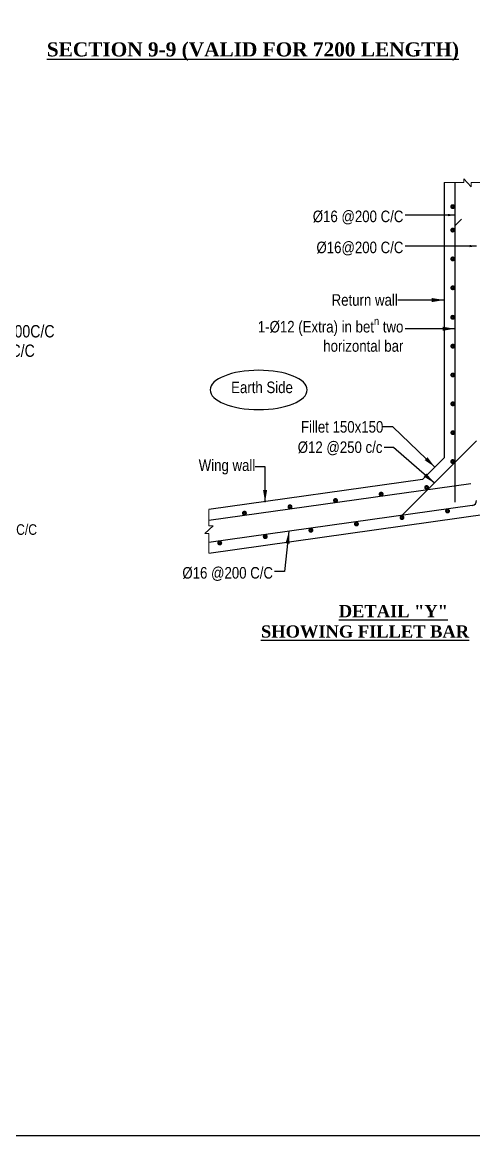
# Model space of a CAD drawing. Extents: x -119161 to 3778985, y -718511 to -30958.
# Drawn here: x 3165520 to 3170644, y -269109 to -256466 of the extents above; entities that cross this region are included whole.
import ezdxf

# ---------------------------------------------------------------- set-up
doc = ezdxf.new("R2010")
doc.units = 0
doc.header["$MEASUREMENT"] = 0
doc.layers.add('Dim', color=7, linetype='CONTINUOUS', lineweight=9)
doc.layers.add('ROD', color=1, linetype='CONTINUOUS', lineweight=30)
for name, color, linetype in [('LINE', 7, 'CONTINUOUS'), ('REINF.', 1, 'CONTINUOUS'), ('TXT', 7, 'CONTINUOUS')]:
    doc.layers.add(name, color=color, linetype=linetype)
doc.styles.add('ARIAL', font='ARIALN.TTF')
doc.styles.add('DIM', font='isocp3.shx')
doc.styles.get("Standard").update_dxf_attribs({"font": 'times.ttf', "height": 250})
doc.dimstyles.new('dim_60', dxfattribs={"dimtxt": 120, "dimasz": 120, "dimexe": 60, "dimexo": 60, "dimgap": 50, "dimtad": 1, "dimdec": 0, "dimzin": 0, "dimdsep": 46, "dimtxsty": 'DIM', "dimcen": 0.09, "dimclrd": 5, "dimclre": 5, "dimclrt": 7, "dimadec": 0, "dimazin": 0, "dimtfac": 1, "dimtdec": 0, "dimtmove": 0, "dimatfit": 3, "dimfxl": 1, "dimtolj": 1, "dimtzin": 0, "dimarcsym": 0})
doc.dimstyles.new('dim_70', dxfattribs={"dimtxt": 140, "dimasz": 140, "dimexe": 70, "dimexo": 40, "dimgap": 50, "dimtad": 1, "dimdec": 0, "dimzin": 0, "dimdsep": 46, "dimtxsty": 'ARIAL', "dimcen": 0.09, "dimclrd": 5, "dimclre": 5, "dimclrt": 7, "dimadec": 0, "dimazin": 0, "dimtfac": 1, "dimtdec": 0, "dimtmove": 0, "dimatfit": 3, "dimfxl": 1, "dimtolj": 1, "dimtzin": 0, "dimarcsym": 0})

msp = doc.modelspace()

# ---------------------------------------------------------------- linework, layer by layer
at = {"layer": 'Dim', "ltscale": 50}
msp.add_line((3170062.5, -261659.1, 0), (3170062.5, -261659.1, 0), dxfattribs=at)
at = {"layer": 'Dim', "lineweight": 15, "elevation": 0}
for points in [[(3170799.6, -258284.4), (3170615.1, -258284.4), (3170615.1, -258334.5), (3170530.3, -258242.3), (3170530.3, -258284.4), (3170308.2, -258284.4)], [(3167635.6, -262000.2), (3167635.6, -262184.7), (3167685.7, -262184.7), (3167593.6, -262269.5), (3167635.6, -262269.5), (3167635.6, -262491.6)]]:
    msp.add_lwpolyline(points, dxfattribs=at)
at = {"layer": 'LINE'}
for p, q in [((3170308.2, -258284.4, 0), (3170308.2, -261413.4, 0)), ((3170308.2, -261413.4, 0), (3170062.5, -261659.1, 0)), ((3170062.5, -261659.1, 0), (3167635.6, -262000.2, 0)), ((3170799.6, -262051.8, 0), (3167635.6, -262496.4, 0))]:
    msp.add_line(p, q, dxfattribs=at)
msp.add_lwpolyline([(3179789.1, -269108.9), (3150936.7, -269108.9), (3150936.7, -248706.2), (3179789.1, -248706.2)], close=True, dxfattribs=at)
at = {"layer": 'LINE', "extrusion": (0, 0, -1)}
msp.add_ellipse((3168203, -260640.7), major_axis=(-551.1, 0), ratio=0.4051249, dxfattribs=at)
at = {"layer": 'REINF.'}
for p, q in [((3170431.1, -258284.4, 0), (3170431.1, -261913.3, 0)), ((3170676.8, -261218.6, 0), (3169831.7, -262063.8, 0)), ((3170611.3, -261706.1, 0), (3167635.6, -262124.3, 0)), ((3170627.4, -261951.9, 0), (3167635.6, -262372.4, 0))]:
    msp.add_line(p, q, dxfattribs=at)
at = {"layer": 'REINF.', "elevation": 0}
msp.add_lwpolyline([(3170504.5, -258702.4), (3170431.1, -258775.8)], dxfattribs=at)
at = {"layer": 'REINF.'}
msp.add_arc((3170619.5, -261895.1, 0), 57.3, 278, 0, dxfattribs=at)
at = {"layer": 'ROD', "const_width": 30.2, "elevation": 0}
for points in [[(3170417.5, -258555.2, -1), (3170393, -258563.7, -1)], [(3170417.9, -258821.2, -1), (3170393.4, -258829.7, -1)], [(3170418.3, -259148.8, -1), (3170393.8, -259157.3, -1)], [(3170418.7, -259476.4, -1), (3170394.2, -259484.9, -1)], [(3170417.9, -259811.6, -1), (3170393.4, -259820.1, -1)], [(3170418.3, -260139.2, -1), (3170393.8, -260147.7, -1)], [(3170418.7, -260466.8, -1), (3170394.2, -260475.3, -1)], [(3170419.1, -260794.4, -1), (3170394.6, -260802.9, -1)], [(3170419.5, -261122, -1), (3170395, -261130.5, -1)], [(3170418, -261449.6, -1), (3170393.5, -261458.1, -1)], [(3169604.9, -261819.4, -1), (3169580.4, -261827.9, -1)], [(3170121.8, -261744.2, -1), (3170097.3, -261752.6, -1)], [(3168570.6, -261963.4, -1), (3168546.1, -261971.8, -1)], [(3169087.8, -261891.4, -1), (3169063.2, -261899.9, -1)], [(3168053.4, -262035.3, -1), (3168028.9, -262043.8, -1)], [(3169841.6, -262085.5, -1), (3169817.1, -262093.9, -1)], [(3170358.5, -262011.2, -1), (3170334, -262019.7, -1)], [(3168807.5, -262230.2, -1), (3168783, -262238.7, -1)], [(3169324.7, -262158.3, -1), (3169300.2, -262166.7, -1)], [(3168290.4, -262302.2, -1), (3168265.8, -262310.7, -1)], [(3167773.2, -262374.2, -1), (3167748.6, -262382.6, -1)]]:
    msp.add_lwpolyline(points, format="xyb", close=True, dxfattribs=at)

# ---------------------------------------------------------------- texts
at = {"layer": 'TXT', "color": 0, "attachment_point": 4}
for s, insert, char_height, width in [('{\\fTimes New Roman|b1|i0|c0|p18;\\H1.333x;\\L\\C6;SECTION 9-9 (VALID FOR 7200 LENGTH)\\fArial|b0|i0|c0|p34; \\P\\A1;\\fArial Narrow|b0|i0|c0|p34;\\H0.625x;\\l\\C0; \\A0;\\fTimes New Roman|b1|i0|c0|p18;\\L\\C6; }', (3165798.4, -256903), 120, 4921.779), ('\\pi2209;{\\fTimes New Roman|b1|i0|c0|p18;\\L\\C6;DETAIL "Y" \\P\\pi1326;SHOWING FILLET BAR}', (3166903.3, -263269.5, 0), 138.6, 3975.504)]:
    msp.add_mtext(s, dxfattribs=dict(at, insert=insert, char_height=char_height, width=width))
at = {"layer": 'TXT', "color": 0, "attachment_point": 6, "style": 'ARIAL'}
for s, insert, char_height in [('%%C16 @200 C/C', (3169845.4, -258683.2, 0), 131.04), ('%%C16@200 C/C', (3169845.4, -259035.5, 0), 131.04), ('Return wall', (3169781.8, -259620, 0), 131.04), ('%%C25@150/300C/C', (3165886.4, -259988.6), 140), ('\\A1;1-%%C12 (Extra) in bet{\\H0.7x;\\Sn^ ;} two\\P horizontal bar', (3169845.4, -260010.9, 0), 131.04), ('%%C1{\\fArial|b0|i0|c0|p34;6}@{\\fArial|b0|i0|c0|p34;200} C/C', (3165662.3, -260209.2), 140), ('Earth Side', (3168591.5, -260612.3, 0), 131.04), ('Fillet 150x150', (3169617.7, -261061, 0), 131.04), ('%%C12 @250 c/c', (3169608, -261304.1, 0), 131.04), ('Wing wall', (3168164.5, -261515.3, 0), 131.04), ('%%C16@200 C/C', (3165687.3, -262238.1), 120), ('%%C16 @200 C/C', (3168365.5, -262730.6, 0), 131.04)]:
    msp.add_mtext(s, dxfattribs=dict(at, insert=insert, char_height=char_height))

# ---------------------------------------------------------------- leaders
at = {"layer": 'Dim', "ltscale": 50}
for points in [[(3170431.1, -258655, 0), (3169864.1, -258655, 0)], [(3170676.8, -259007.3, 0), (3169864.1, -259007.3, 0)]]:
    msp.add_leader(points, dimstyle='dim_60', override={"dimasz": 80, "dimgap": 50, "dimtad": 0}, dxfattribs=at)
for points in [[(3170308.2, -259620, 0), (3169781.8, -259620, 0)], [(3170431.1, -259945.9, 0), (3169864.1, -259945.9, 0)], [(3170203.8, -261517.8, 0), (3169725.8, -261061, 0), (3169603.3, -261061, 0)], [(3170197.2, -261698.2, 0), (3169732.1, -261294.6, 0), (3169625.6, -261294.6, 0)], [(3168275.8, -261915.4, 0), (3168275.4, -261515.3, 0), (3168164.5, -261515.3, 0)], [(3168546.9, -262244.3, 0), (3168495.1, -262702.4, 0), (3168384.2, -262702.4, 0)]]:
    msp.add_leader(points, dimstyle='dim_70', dxfattribs=at)

doc.saveas('drawing.dxf')
